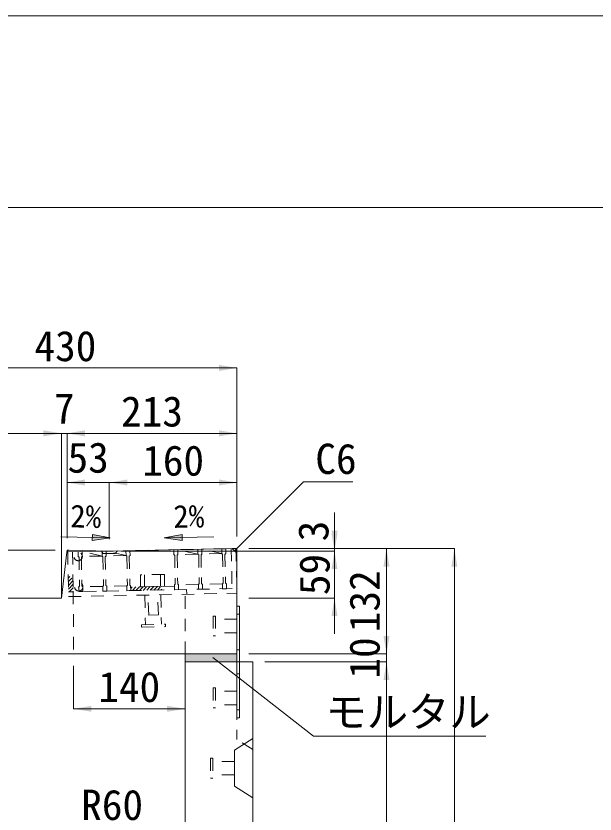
# Model space of a CAD drawing. Units: millimetres at full size; some dimension numbers follow another scale. Extents: x -3301 to 90699, y 107523 to 139162.
# Drawn here: x 19090 to 19816, y 119412 to 120411 of the extents above; entities that cross this region are included whole.
import ezdxf
from ezdxf.enums import TextEntityAlignment as Align

# ---------------------------------------------------------------- set-up
doc = ezdxf.new("R2010")
doc.units = ezdxf.units.MM
doc.header["$LTSCALE"] = 21
doc.header["$PDMODE"] = 32
doc.header["$PDSIZE"] = 10.5
doc.linetypes.add('USER1', pattern=[1.35, 0.75, -0.6])
for name, color, linetype, lineweight in [('0_2', 7, 'USER1', 9), ('図枠', 7, 'Continuous', 5), ('寸法線', 7, 'Continuous', 9), ('引出線', 4, 'Continuous', 9), ('本体', 2, 'Continuous', 9), ('補助線', 8, 'Continuous', 13), ('ｲﾝｻｰﾄ', 3, 'USER1', 5), ('ｸﾞﾚｰﾁﾝｸﾞ', 7, 'USER1', 9)]:
    doc.layers.add(name, color=color, linetype=linetype, lineweight=lineweight)
doc.layers.add('ﾊｯﾁﾝｸﾞ', color=8, linetype='Continuous')
doc.styles.add('ＭＳ ゴシック', font='')
doc.styles.get('ＭＳ ゴシック').set_extended_font_data('MS Gothic')

# ---------------------------------------------------------------- blocks, each defined once
blk = doc.blocks.new('filled_arrow')
at = {"color": 0, "linetype": 'Continuous', "lineweight": -2}
blk.add_solid([(7.5, 1.25), (0, 0), (7.5, -1.25)], dxfattribs=at)

msp = doc.modelspace()

# ---------------------------------------------------------------- hatches: boundary and pattern name
at = {"layer": '引出線'}
for points in [[(19186.08, 119762.14), (19185.93, 119754.64), (19208.5, 119757.94)], [(19298.53, 119762.14), (19298.68, 119754.64), (19276.11, 119757.94)]]:
    msp.add_hatch(color=7, dxfattribs=at).paths.add_polyline_path(points)
at = {"layer": 'ｸﾞﾚｰﾁﾝｸﾞ'}
h = msp.add_hatch(dxfattribs=at)
h.set_pattern_fill('USER', color=256, style=0, pattern_type=2)
h.set_pattern_definition([(46.14576, (18631.14, 119362.86), (-2.28951, 2.19972), [75, -60])])
h.paths.add_polyline_path([(19155.2, 119740.4), (19161.2, 119740.52), (19162.2, 119690.53), (19156.2, 119690.41)])
h = msp.add_hatch(dxfattribs=at)
h.set_pattern_fill('USER', color=256, style=0, pattern_type=2)
h.set_pattern_definition([(46.14576, (18728.12, 119364.8), (-2.28951, 2.19972), [75, -60])])
h.paths.add_polyline_path([(19234.19, 119691.97), (19234.1, 119696.47), (19269.59, 119697.18), (19284.59, 119697.48), (19289.09, 119697.57), (19289.18, 119693.07), (19269.68, 119692.68)])
at = {"layer": 'ﾊｯﾁﾝｸﾞ'}
msp.add_hatch(color=256, dxfattribs=at).paths.add_polyline_path([(19302.31, 119612.64), (19302.31, 119602.64), (19367.31, 119602.64), (19367.31, 119612.64)])

# ---------------------------------------------------------------- linework, layer by layer
at = {"layer": '0_2'}
for p, q in [((19370.51, 119662.64), (19367.31, 119662.64)), ((19370.51, 119617.64), (19367.31, 119617.64)), ((19370.51, 119587.64), (19367.31, 119587.64)), ((19370.51, 119542.64), (19367.31, 119542.64))]:
    msp.add_line(p, q, dxfattribs=at)
at = {"layer": '0_2', "linetype": 'Continuous', "lineweight": 13}
msp.add_line((19302.31, 119602.64), (19302.31, 119612.64), dxfattribs=at)
at = {"layer": '0_2', "linetype": 'Continuous'}
msp.add_lwpolyline([(19367.31, 119532.64), (19367.31, 119672.64), (19370.51, 119672.64), (19370.51, 119532.64)], close=True, dxfattribs=at)
at = {"layer": '図枠', "lineweight": 13}
for p, q in [((13499.21, 120411.48), (27899.21, 120411.48)), ((13499.21, 120171.48), (27899.21, 120171.48))]:
    msp.add_line(p, q, dxfattribs=at)
at = {"layer": '寸法線'}
for p, q in [((18937.31, 119970.73), (19367.31, 119970.73)), ((19367.31, 119759.64), (19367.31, 119970.73)), ((18937.31, 119888.85), (19147.31, 119888.85)), ((19102.31, 119888.85), (19199.32, 119888.85)), ((19147.31, 119697.64), (19147.31, 119888.85)), ((19147.31, 119697.64), (19147.31, 119888.85)), ((19154.32, 119757.64), (19154.32, 119888.85)), ((19154.32, 119888.85), (19367.31, 119888.85)), ((19154.32, 119757.64), (19154.32, 119888.85)), ((19367.31, 119759.64), (19367.31, 119888.85)), ((19154.32, 119827.34), (19252.3, 119827.34)), ((19154.32, 119757.64), (19154.32, 119827.34)), ((19207.3, 119756.44), (19207.3, 119827.34)), ((19207.3, 119827.34), (19367.31, 119827.34)), ((19207.3, 119756.44), (19207.3, 119827.34)), ((19367.31, 119759.64), (19367.31, 119827.34)), ((19489.54, 119696.44), (19489.54, 119789.64)), ((19489.54, 119637.64), (19489.54, 119786.44)), ((19382.31, 119744.64), (19554.67, 119744.64)), ((19382.31, 119744.64), (19639.77, 119744.64)), ((19382.31, 119744.64), (19489.54, 119744.64)), ((19554.67, 119744.64), (19554.67, 119612.64)), ((19639.77, 119744.64), (19639.77, 118652.64)), ((19139.32, 119742.64), (18647.2, 119742.64)), ((19222.3, 119741.44), (19489.54, 119741.44)), ((19222.3, 119741.44), (19489.54, 119741.44)), ((19382.31, 119682.64), (19489.54, 119682.64)), ((19554.67, 119557.64), (19554.67, 119657.64)), ((19382.31, 119612.64), (19554.67, 119612.64)), ((19382.31, 119612.64), (19554.67, 119612.64)), ((19162.31, 119597.64), (19162.31, 119543.95)), ((19302.31, 119597.64), (19302.31, 119543.95)), ((19402.31, 119602.64), (19554.67, 119602.64)), ((19402.31, 119602.64), (19554.67, 119602.64)), ((19554.67, 118652.64), (19554.67, 119602.64)), ((19162.31, 119543.95), (19302.31, 119543.95))]:
    msp.add_line(p, q, dxfattribs=at)
at = {"layer": '引出線', "color": 7}
for p, q in [((19146.4, 119759.18), (19208.5, 119757.94)), ((19338.22, 119759.18), (19276.11, 119757.94))]:
    msp.add_line(p, q, dxfattribs=at)
at = {"layer": '引出線'}
for points in [[(19364.31, 119741.72), (19450.55, 119827.96), (19512.66, 119827.96)], [(19337.22, 119608.32), (19463.15, 119509.64), (19678.97, 119509.64)]]:
    msp.add_lwpolyline(points, dxfattribs=at)
at = {"layer": '引出線', "color": 7, "lineweight": 13}
for points in [[(19186.08, 119762.14), (19185.93, 119754.64), (19208.5, 119757.94)], [(19298.53, 119762.14), (19298.68, 119754.64), (19276.11, 119757.94)]]:
    msp.add_lwpolyline(points, close=True, dxfattribs=at)
at = {"layer": '本体', "lineweight": 20}
for p, q in [((19207.3, 119741.44), (19361.31, 119744.52)), ((19367.31, 119738.64), (19361.31, 119744.52)), ((19154.01, 119739.93), (19147.31, 119682.64)), ((19157.05, 119742.58), (19207.3, 119741.44)), ((19367.31, 119738.64), (19367.31, 119612.64)), ((18943.31, 119682.64), (19147.31, 119682.64)), ((19367.31, 119612.64), (18937.31, 119612.64)), ((19302.31, 119602.64), (19302.31, 119373.17)), ((19387.31, 119602.64), (19302.31, 119602.64)), ((19387.31, 119602.64), (19387.31, 118652.64))]:
    msp.add_line(p, q, dxfattribs=at)
at = {"layer": '本体', "linetype": 'USER1'}
for p, q in [((19196.99, 119741.65), (19199.81, 119738.6)), ((19199.81, 119738.6), (19214.81, 119738.6)), ((19217.62, 119741.65), (19214.81, 119738.6)), ((19162.2, 119690.67), (19162.31, 119612.64)), ((19302.31, 119612.64), (19302.31, 119693.47)), ((19367.31, 119602.64), (19367.31, 119505.64)), ((19387.31, 119493.14), (19367.31, 119505.64))]:
    msp.add_line(p, q, dxfattribs=at)
at = {"layer": '本体'}
for p, q in [((19387.31, 119506.64), (19364.11, 119492.14)), ((19364.11, 119492.14), (19364.11, 119447.14)), ((19387.31, 119432.64), (19364.11, 119447.14))]:
    msp.add_line(p, q, dxfattribs=at)
at = {"layer": '本体', "lineweight": 20}
msp.add_arc((19156.99, 119739.58), 3, 88.70243, 173.33014, dxfattribs=at)
at = {"layer": '補助線', "lineweight": 20}
for p, q in [((19361.31, 119744.52), (19367.31, 119744.64)), ((19154.32, 119742.64), (19154.01, 119739.93)), ((19154.32, 119742.64), (19157.05, 119742.58))]:
    msp.add_line(p, q, dxfattribs=at)
at = {"layer": '補助線'}
for p, q in [((19367.31, 119738.64), (19367.31, 119744.64)), ((19147.31, 119682.64), (19147.31, 119742.64))]:
    msp.add_line(p, q, dxfattribs=at)
at = {"layer": 'ｲﾝｻｰﾄ'}
for p, q in [((19340.31, 119660.14), (19337.31, 119660.14)), ((19337.31, 119660.14), (19337.31, 119635.14)), ((19340.31, 119660.14), (19340.31, 119635.14)), ((19367.31, 119656.14), (19340.31, 119656.14)), ((19367.31, 119656.14), (19367.31, 119639.14)), ((19340.31, 119635.14), (19337.31, 119635.14)), ((19367.31, 119639.14), (19340.31, 119639.14)), ((19337.3, 119570.14), (19337.3, 119545.14)), ((19340.31, 119570.14), (19337.3, 119570.14)), ((19340.31, 119570.14), (19340.31, 119545.14)), ((19367.31, 119566.14), (19340.31, 119566.14)), ((19340.31, 119545.14), (19337.3, 119545.14)), ((19367.31, 119549.14), (19340.31, 119549.14)), ((19334.1, 119482.14), (19334.1, 119457.14)), ((19337.1, 119482.14), (19334.1, 119482.14)), ((19337.1, 119482.14), (19337.1, 119457.14)), ((19364.11, 119478.14), (19337.1, 119478.14)), ((19337.1, 119457.14), (19334.1, 119457.14)), ((19364.11, 119461.14), (19337.1, 119461.14))]:
    msp.add_line(p, q, dxfattribs=at)
at = {"layer": 'ｸﾞﾚｰﾁﾝｸﾞ'}
for p, q in [((19155.2, 119740.4), (19366.16, 119744.62)), ((19360.16, 119744.5), (19361.16, 119694.51)), ((19366.16, 119744.62), (19367.28, 119688.63)), ((19155.2, 119740.4), (19156.32, 119684.41)), ((19161.2, 119740.52), (19162.2, 119690.53)), ((19168.2, 119740.66), (19353.16, 119744.36)), ((19173.2, 119740.76), (19168.2, 119740.66)), ((19173.2, 119740.76), (19168.2, 119740.66)), ((19173.2, 119740.76), (19168.2, 119740.66)), ((19168.32, 119734.66), (19168.2, 119740.66)), ((19168.2, 119740.66), (19168.32, 119734.66)), ((19168.2, 119740.66), (19168.32, 119734.66)), ((19168.2, 119740.66), (19168.32, 119734.66)), ((19168.2, 119740.66), (19168.32, 119734.66)), ((19168.2, 119740.66), (19168.32, 119734.66)), ((19168.2, 119740.66), (19168.32, 119734.66)), ((19168.32, 119734.66), (19169.34, 119733.68)), ((19168.32, 119734.66), (19169.34, 119733.68)), ((19168.32, 119734.66), (19169.34, 119733.68)), ((19173.32, 119734.76), (19172.34, 119733.74)), ((19173.32, 119734.76), (19172.34, 119733.74)), ((19173.32, 119734.76), (19172.34, 119733.74)), ((19198.32, 119735.26), (19173.2, 119740.76)), ((19173.2, 119740.76), (19173.32, 119734.76)), ((19173.2, 119740.76), (19173.32, 119734.76)), ((19173.2, 119740.76), (19173.32, 119734.76)), ((19198.32, 119735.26), (19173.32, 119734.76)), ((19203.19, 119741.36), (19198.2, 119741.26)), ((19203.19, 119741.36), (19198.2, 119741.26)), ((19203.19, 119741.36), (19198.2, 119741.26)), ((19198.2, 119741.26), (19198.32, 119735.26)), ((19198.2, 119741.26), (19198.32, 119735.26)), ((19198.2, 119741.26), (19198.32, 119735.26)), ((19198.32, 119735.26), (19199.34, 119734.28)), ((19198.32, 119735.26), (19199.34, 119734.28)), ((19198.32, 119735.26), (19199.34, 119734.28)), ((19203.31, 119735.36), (19202.33, 119734.34)), ((19203.31, 119735.36), (19202.33, 119734.34)), ((19203.31, 119735.36), (19202.33, 119734.34)), ((19228.31, 119735.86), (19203.19, 119741.36)), ((19203.19, 119741.36), (19203.31, 119735.36)), ((19203.19, 119741.36), (19203.31, 119735.36)), ((19203.19, 119741.36), (19203.31, 119735.36)), ((19228.31, 119735.86), (19203.31, 119735.36)), ((19233.19, 119741.96), (19228.19, 119741.86)), ((19233.19, 119741.96), (19228.19, 119741.86)), ((19233.19, 119741.96), (19228.19, 119741.86)), ((19228.19, 119741.86), (19228.31, 119735.86)), ((19228.19, 119741.86), (19228.31, 119735.86)), ((19228.19, 119741.86), (19228.31, 119735.86)), ((19228.31, 119735.86), (19229.33, 119734.88)), ((19228.31, 119735.86), (19229.33, 119734.88)), ((19228.31, 119735.86), (19229.33, 119734.88)), ((19229.33, 119734.88), (19230.05, 119698.89)), ((19229.33, 119734.88), (19230.05, 119698.89)), ((19229.33, 119734.88), (19230.05, 119698.89)), ((19233.31, 119735.96), (19232.33, 119734.94)), ((19233.31, 119735.96), (19232.33, 119734.94)), ((19233.31, 119735.96), (19232.33, 119734.94)), ((19232.33, 119734.94), (19233.05, 119698.95)), ((19232.33, 119734.94), (19233.05, 119698.95)), ((19232.33, 119734.94), (19233.05, 119698.95)), ((19233.19, 119741.96), (19233.31, 119735.96)), ((19233.19, 119741.96), (19233.31, 119735.96)), ((19233.19, 119741.96), (19233.31, 119735.96)), ((19288.18, 119743.06), (19288.3, 119737.06)), ((19288.18, 119743.06), (19288.3, 119737.06)), ((19288.18, 119743.06), (19288.3, 119737.06)), ((19288.3, 119737.06), (19289.32, 119736.08)), ((19288.3, 119737.06), (19289.32, 119736.08)), ((19288.3, 119737.06), (19289.32, 119736.08)), ((19289.32, 119736.08), (19290.04, 119700.09)), ((19289.32, 119736.08), (19290.04, 119700.09)), ((19289.32, 119736.08), (19290.04, 119700.09)), ((19293.3, 119737.16), (19292.32, 119736.14)), ((19293.3, 119737.16), (19292.32, 119736.14)), ((19293.3, 119737.16), (19292.32, 119736.14)), ((19292.32, 119736.14), (19293.04, 119700.15)), ((19292.32, 119736.14), (19293.04, 119700.15)), ((19292.32, 119736.14), (19293.04, 119700.15)), ((19293.18, 119743.16), (19293.3, 119737.16)), ((19293.18, 119743.16), (19293.3, 119737.16)), ((19293.18, 119743.16), (19293.3, 119737.16)), ((19318.29, 119737.66), (19293.18, 119743.16)), ((19318.29, 119737.66), (19293.3, 119737.16)), ((19318.17, 119743.66), (19318.29, 119737.66)), ((19318.17, 119743.66), (19318.29, 119737.66)), ((19318.17, 119743.66), (19318.29, 119737.66)), ((19318.29, 119737.66), (19319.31, 119736.68)), ((19318.29, 119737.66), (19319.31, 119736.68)), ((19318.29, 119737.66), (19319.31, 119736.68)), ((19319.31, 119736.68), (19320.03, 119700.69)), ((19319.31, 119736.68), (19320.03, 119700.69)), ((19319.31, 119736.68), (19320.03, 119700.69)), ((19323.29, 119737.76), (19322.31, 119736.74)), ((19323.29, 119737.76), (19322.31, 119736.74)), ((19323.29, 119737.76), (19322.31, 119736.74)), ((19322.31, 119736.74), (19323.03, 119700.75)), ((19322.31, 119736.74), (19323.03, 119700.75)), ((19322.31, 119736.74), (19323.03, 119700.75)), ((19323.17, 119743.76), (19323.29, 119737.76)), ((19323.17, 119743.76), (19323.29, 119737.76)), ((19323.17, 119743.76), (19323.29, 119737.76)), ((19348.29, 119738.26), (19323.17, 119743.76)), ((19348.29, 119738.26), (19323.29, 119737.76)), ((19353.16, 119744.36), (19348.17, 119744.26)), ((19353.16, 119744.36), (19348.17, 119744.26)), ((19353.16, 119744.36), (19348.17, 119744.26)), ((19348.17, 119744.26), (19348.29, 119738.26)), ((19348.17, 119744.26), (19348.29, 119738.26)), ((19348.17, 119744.26), (19348.29, 119738.26)), ((19348.29, 119738.26), (19349.31, 119737.28)), ((19348.29, 119738.26), (19349.31, 119737.28)), ((19348.29, 119738.26), (19349.31, 119737.28)), ((19349.31, 119737.28), (19350.03, 119701.29)), ((19349.31, 119737.28), (19350.03, 119701.29)), ((19349.31, 119737.28), (19350.03, 119701.29)), ((19353.28, 119738.36), (19352.3, 119737.34)), ((19353.28, 119738.36), (19352.3, 119737.34)), ((19353.28, 119738.36), (19352.3, 119737.34)), ((19352.3, 119737.34), (19353.02, 119701.35)), ((19352.3, 119737.34), (19353.02, 119701.35)), ((19352.3, 119737.34), (19353.02, 119701.35)), ((19353.16, 119744.36), (19353.28, 119738.36)), ((19353.16, 119744.36), (19353.28, 119738.36)), ((19353.16, 119744.36), (19353.28, 119738.36)), ((19169.34, 119733.68), (19170.06, 119697.69)), ((19169.34, 119733.68), (19170.06, 119697.69)), ((19169.34, 119733.68), (19170.06, 119697.69)), ((19172.34, 119733.74), (19173.06, 119697.75)), ((19172.34, 119733.74), (19173.06, 119697.75)), ((19172.34, 119733.74), (19173.06, 119697.75)), ((19199.34, 119734.28), (19200.06, 119698.29)), ((19199.34, 119734.28), (19200.06, 119698.29)), ((19199.34, 119734.28), (19200.06, 119698.29)), ((19202.33, 119734.34), (19203.05, 119698.35)), ((19202.33, 119734.34), (19203.05, 119698.35)), ((19202.33, 119734.34), (19203.05, 119698.35)), ((19276.29, 119712.31), (19246.3, 119711.72)), ((19246.3, 119711.72), (19246.6, 119696.72)), ((19251.3, 119711.82), (19251.59, 119696.82)), ((19271.29, 119712.21), (19271.59, 119697.22)), ((19276.29, 119712.31), (19276.59, 119697.32)), ((19361.16, 119694.51), (19156.2, 119690.41)), ((19169.08, 119696.67), (19170.06, 119697.69)), ((19169.08, 119696.67), (19170.06, 119697.69)), ((19169.08, 119696.67), (19170.06, 119697.69)), ((19169.2, 119690.67), (19169.08, 119696.67)), ((19169.2, 119690.67), (19169.08, 119696.67)), ((19169.2, 119690.67), (19169.08, 119696.67)), ((19169.2, 119690.67), (19169.08, 119696.67)), ((19169.2, 119690.67), (19169.08, 119696.67)), ((19169.2, 119690.67), (19169.08, 119696.67)), ((19174.08, 119696.77), (19173.06, 119697.75)), ((19174.08, 119696.77), (19173.06, 119697.75)), ((19174.08, 119696.77), (19173.06, 119697.75)), ((19199.08, 119697.27), (19174.08, 119696.77)), ((19174.2, 119690.77), (19174.08, 119696.77)), ((19174.2, 119690.77), (19174.08, 119696.77)), ((19174.2, 119690.77), (19174.08, 119696.77)), ((19199.08, 119697.27), (19200.06, 119698.29)), ((19199.08, 119697.27), (19200.06, 119698.29)), ((19199.08, 119697.27), (19200.06, 119698.29)), ((19199.2, 119691.27), (19199.08, 119697.27)), ((19199.2, 119691.27), (19199.08, 119697.27)), ((19199.2, 119691.27), (19199.08, 119697.27)), ((19204.07, 119697.37), (19203.05, 119698.35)), ((19204.07, 119697.37), (19203.05, 119698.35)), ((19204.07, 119697.37), (19203.05, 119698.35)), ((19229.07, 119697.87), (19204.07, 119697.37)), ((19204.19, 119691.37), (19204.07, 119697.37)), ((19204.19, 119691.37), (19204.07, 119697.37)), ((19204.19, 119691.37), (19204.07, 119697.37)), ((19229.07, 119697.87), (19230.05, 119698.89)), ((19229.07, 119697.87), (19230.05, 119698.89)), ((19229.07, 119697.87), (19230.05, 119698.89)), ((19229.19, 119691.87), (19229.07, 119697.87)), ((19229.19, 119691.87), (19229.07, 119697.87)), ((19229.19, 119691.87), (19229.07, 119697.87)), ((19234.07, 119697.97), (19233.05, 119698.95)), ((19234.07, 119697.97), (19233.05, 119698.95)), ((19234.07, 119697.97), (19233.05, 119698.95)), ((19234.19, 119691.97), (19234.07, 119697.97)), ((19234.19, 119691.97), (19234.07, 119697.97)), ((19234.19, 119691.97), (19234.07, 119697.97)), ((19289.09, 119697.57), (19234.1, 119696.47)), ((19276.59, 119697.32), (19246.6, 119696.72)), ((19289.06, 119699.07), (19290.04, 119700.09)), ((19289.06, 119699.07), (19290.04, 119700.09)), ((19289.06, 119699.07), (19290.04, 119700.09)), ((19289.18, 119693.07), (19289.06, 119699.07)), ((19289.18, 119693.07), (19289.06, 119699.07)), ((19289.18, 119693.07), (19289.06, 119699.07)), ((19294.06, 119699.17), (19293.04, 119700.15)), ((19294.06, 119699.17), (19293.04, 119700.15)), ((19294.06, 119699.17), (19293.04, 119700.15)), ((19319.05, 119699.67), (19294.06, 119699.17)), ((19294.18, 119693.17), (19294.06, 119699.17)), ((19294.18, 119693.17), (19294.06, 119699.17)), ((19294.18, 119693.17), (19294.06, 119699.17)), ((19319.05, 119699.67), (19320.03, 119700.69)), ((19319.05, 119699.67), (19320.03, 119700.69)), ((19319.05, 119699.67), (19320.03, 119700.69)), ((19319.17, 119693.67), (19319.05, 119699.67)), ((19319.17, 119693.67), (19319.05, 119699.67)), ((19319.17, 119693.67), (19319.05, 119699.67)), ((19324.05, 119699.77), (19323.03, 119700.75)), ((19324.05, 119699.77), (19323.03, 119700.75)), ((19324.05, 119699.77), (19323.03, 119700.75)), ((19349.05, 119700.27), (19324.05, 119699.77)), ((19324.17, 119693.77), (19324.05, 119699.77)), ((19324.17, 119693.77), (19324.05, 119699.77)), ((19324.17, 119693.77), (19324.05, 119699.77)), ((19349.05, 119700.27), (19350.03, 119701.29)), ((19349.05, 119700.27), (19350.03, 119701.29)), ((19349.05, 119700.27), (19350.03, 119701.29)), ((19349.17, 119694.27), (19349.05, 119700.27)), ((19349.17, 119694.27), (19349.05, 119700.27)), ((19349.17, 119694.27), (19349.05, 119700.27)), ((19354.04, 119700.37), (19353.02, 119701.35)), ((19354.04, 119700.37), (19353.02, 119701.35)), ((19354.04, 119700.37), (19353.02, 119701.35)), ((19354.16, 119694.37), (19354.04, 119700.37)), ((19354.16, 119694.37), (19354.04, 119700.37)), ((19354.16, 119694.37), (19354.04, 119700.37)), ((19156.32, 119684.41), (19367.28, 119688.63)), ((19174.2, 119690.77), (19169.2, 119690.67)), ((19174.2, 119690.77), (19169.2, 119690.67)), ((19174.2, 119690.77), (19169.2, 119690.67)), ((19204.19, 119691.37), (19199.2, 119691.27)), ((19204.19, 119691.37), (19199.2, 119691.27)), ((19204.19, 119691.37), (19199.2, 119691.27)), ((19234.19, 119691.97), (19229.19, 119691.87)), ((19234.19, 119691.97), (19229.19, 119691.87)), ((19234.19, 119691.97), (19229.19, 119691.87)), ((19251.8, 119686.32), (19252.54, 119649.33)), ((19256.81, 119661.3), (19255.81, 119686.28)), ((19268.8, 119661.78), (19267.8, 119686.76)), ((19271.8, 119686.72), (19272.54, 119649.73)), ((19294.18, 119693.17), (19289.18, 119693.07)), ((19294.18, 119693.17), (19289.18, 119693.07)), ((19294.18, 119693.17), (19289.18, 119693.07)), ((19304.17, 119693.37), (19304.29, 119687.37)), ((19324.17, 119693.77), (19319.17, 119693.67)), ((19324.17, 119693.77), (19319.17, 119693.67)), ((19324.17, 119693.77), (19319.17, 119693.67)), ((19354.16, 119694.37), (19349.17, 119694.27)), ((19354.16, 119694.37), (19349.17, 119694.27)), ((19354.16, 119694.37), (19349.17, 119694.27)), ((19367.28, 119688.63), (19367.18, 119693.63)), ((19268.8, 119661.78), (19256.81, 119661.3)), ((19247.55, 119649.23), (19277.54, 119649.83)), ((19247.61, 119646.23), (19247.55, 119649.23)), ((19247.61, 119646.23), (19277.6, 119646.83)), ((19277.6, 119646.83), (19277.54, 119649.83))]:
    msp.add_line(p, q, dxfattribs=at)
for p in [(19168.32, 119734.66), (19169.08, 119696.67)]:
    msp.add_point(p, dxfattribs=at)

# ---------------------------------------------------------------- block references
at = {"layer": '寸法線', "xscale": 3, "yscale": 3}
for p, rotation in [((19367.31, 119970.73), 180), ((19147.31, 119888.85), 180), ((19147.31, 119888.85), 180), ((19367.31, 119888.85), 180), ((19367.31, 119827.34), 180), ((19489.54, 119744.64), 90), ((19489.54, 119741.44), 90), ((19554.67, 119744.64), 270), ((19639.77, 119744.64), 270), ((19489.54, 119741.44), 270), ((19489.54, 119682.64), 270), ((19554.67, 119612.64), 90), ((19554.67, 119612.64), 90), ((19554.67, 119602.64), 270), ((19554.67, 119602.64), 270), ((19302.31, 119543.95), 180)]:
    msp.add_blockref('filled_arrow', p, dxfattribs=dict(at, rotation=rotation))
for p in [(19154.32, 119888.85), (19154.32, 119888.85), (19154.32, 119827.34), (19207.3, 119827.34), (19207.3, 119827.34), (19162.31, 119543.95)]:
    msp.add_blockref('filled_arrow', p, dxfattribs=at)
at = {"layer": '引出線', "xscale": 0.075, "yscale": 0.075}
for p, rotation in [((19364.31, 119741.72), 45), ((19337.22, 119608.32), 321.9)]:
    msp.add_blockref('filled_arrow', p, dxfattribs=dict(at, rotation=rotation))

# ---------------------------------------------------------------- texts
at = {"layer": '寸法線', "style": 'ＭＳ ゴシック'}
for s, p in [('430', (19152.31, 119998.23)), ('7', (19150.82, 119920.1)), ('213', (19260.82, 119916.35)), ('53', (19180.81, 119858.59)), ('160', (19287.31, 119854.84)), ('140', (19232.31, 119571.45))]:
    msp.add_text(s, height=37.98, dxfattribs=at).set_placement(p, align=Align.MIDDLE_CENTER)
for s, height, rotation, p in [('2%', 28.48, 359, (19177.73, 119785.06)), ('2%', 28.48, 1, (19306.89, 119785.06)), ('3', 37.98, 90, (19463, 119766.52)), ('59', 37.98, 90, (19464.42, 119712.11)), ('132', 37.98, 90, (19527.17, 119678.64)), ('10', 37.98, 90, (19527.17, 119607.64))]:
    msp.add_text(s, height=height, rotation=rotation, dxfattribs=at).set_placement(p, align=Align.MIDDLE_CENTER)
at = {"layer": '引出線', "style": 'ＭＳ ゴシック'}
for s, p in [('C6', (19465.55, 119875.96)), ('モルタル', (19478.15, 119559.06))]:
    msp.add_text(s, height=37.98, dxfattribs=at).set_placement(p, align=Align.TOP_LEFT)
msp.add_text('R60', height=37.98, dxfattribs=at).set_placement((19249.63, 119442.7), align=Align.TOP_RIGHT)

doc.saveas('drawing.dxf')
